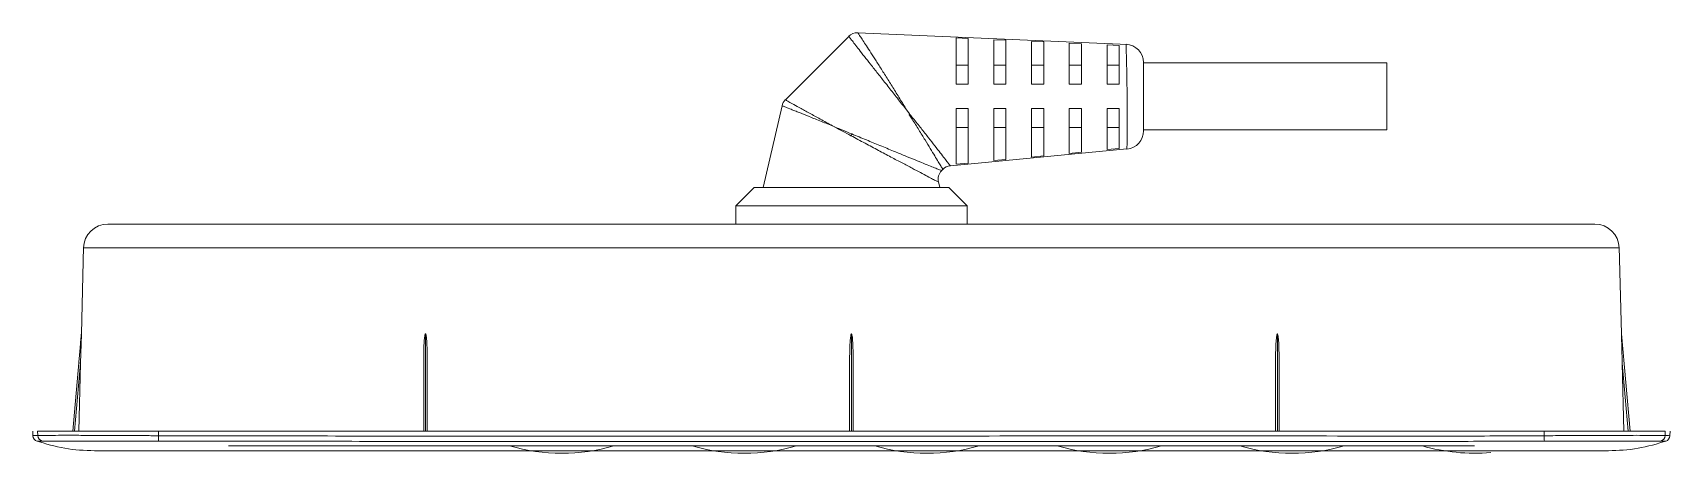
# Model space of a CAD drawing. Header units: millimetres. Extents: x 37 to 3702, y -325 to 1382.
# Drawn here: x 447.5 to 582.1, y 1214.2 to 1248.7 of the extents above; entities that cross this region are included whole.
import ezdxf

# ---------------------------------------------------------------- set-up
doc = ezdxf.new("R2010")
doc.units = ezdxf.units.MM
doc.layers.get('0').update_dxf_attribs({"lineweight": 20})

msp = doc.modelspace()

# ---------------------------------------------------------------- linework, layer by layer
at = {"color": 7, "linetype": 'Continuous', "lineweight": 20}
for p, q in [((514.6, 1248.37), (509.39, 1243.16)), ((537.52, 1247.71), (515.35, 1248.66)), ((524.42, 1248.19), (523.42, 1248.24)), ((527.52, 1248.06), (526.52, 1248.1)), ((530.62, 1247.92), (529.62, 1247.96)), ((533.72, 1247.77), (532.72, 1247.82)), ((536.82, 1247.63), (535.82, 1247.68)), ((524.42, 1246.02), (523.42, 1246.02)), ((527.52, 1246.02), (526.52, 1246.02)), ((530.62, 1246.02), (529.62, 1246.02)), ((533.72, 1246.02), (532.72, 1246.02)), ((536.82, 1246.02), (535.82, 1246.02)), ((538.82, 1246.22), (538.82, 1240.62)), ((558.82, 1246.21), (538.82, 1246.21)), ((558.82, 1246.21), (558.82, 1240.71)), ((523.42, 1244.46), (524.42, 1244.46)), ((526.52, 1244.46), (527.52, 1244.46)), ((529.62, 1244.46), (530.62, 1244.46)), ((532.72, 1244.46), (533.72, 1244.46)), ((535.82, 1244.46), (536.82, 1244.46)), ((509.12, 1242.68), (507.57, 1235.96)), ((519.24, 1242.56), (519.21, 1242.54)), ((519.21, 1242.54), (519.58, 1242)), ((519.55, 1241.97), (519.58, 1242)), ((524.42, 1242.46), (523.42, 1242.46)), ((527.52, 1242.46), (526.52, 1242.46)), ((530.62, 1242.46), (529.62, 1242.46)), ((533.72, 1242.46), (532.72, 1242.46)), ((536.82, 1242.46), (535.82, 1242.46)), ((524.42, 1240.9), (523.42, 1240.9)), ((527.52, 1240.9), (526.52, 1240.9)), ((530.62, 1240.9), (529.62, 1240.9)), ((533.72, 1240.9), (532.72, 1240.9)), ((536.82, 1240.9), (535.82, 1240.9)), ((538.82, 1240.71), (558.82, 1240.71)), ((522.95, 1237.75), (537.46, 1239.13)), ((523.42, 1237.87), (524.42, 1237.96)), ((526.52, 1238.17), (527.52, 1238.27)), ((529.62, 1238.47), (530.62, 1238.57)), ((532.72, 1238.77), (533.72, 1238.87)), ((535.82, 1239.08), (536.82, 1239.18)), ((522.22, 1237.34), (522.33, 1237.46)), ((506.82, 1235.96), (505.32, 1234.46)), ((506.82, 1235.96), (522.82, 1235.96)), ((522.07, 1235.96), (521.96, 1236.43)), ((524.32, 1234.46), (522.82, 1235.96)), ((505.32, 1234.46), (505.32, 1232.96)), ((524.32, 1234.46), (505.32, 1234.46)), ((524.32, 1232.96), (524.32, 1234.46)), ((505.32, 1232.96), (524.32, 1232.96)), ((451.73, 1231.1), (451.54, 1223.96)), ((578.09, 1223.95), (577.91, 1231.1)), ((451.48, 1221.56), (451.54, 1223.94)), ((479.82, 1223.96), (479.82, 1215.96)), ((514.82, 1223.96), (514.82, 1215.96)), ((549.82, 1223.96), (549.82, 1215.96)), ((578.8, 1215.96), (578.09, 1223.95)), ((450.83, 1215.96), (451.33, 1221.58)), ((451.48, 1221.56), (450.98, 1215.96)), ((451.48, 1221.56), (451.33, 1221.58)), ((451.33, 1221.58), (451.33, 1221.58)), ((451.33, 1215.96), (451.48, 1221.56)), ((479.67, 1215.96), (479.67, 1221.55)), ((479.97, 1221.55), (479.97, 1215.96)), ((514.67, 1215.96), (514.67, 1221.55)), ((514.97, 1221.55), (514.97, 1215.96)), ((549.67, 1215.96), (549.67, 1221.55)), ((549.97, 1221.55), (549.97, 1215.96)), ((578.16, 1221.56), (578.3, 1215.96)), ((578.65, 1215.96), (578.16, 1221.56)), ((447.55, 1215.96), (447.56, 1215.6)), ((447.94, 1215.96), (447.96, 1215.61)), ((457.89, 1215.96), (457.89, 1215.59)), ((457.89, 1215.96), (571.75, 1215.96)), ((571.75, 1215.96), (571.75, 1215.59)), ((581.69, 1215.96), (581.68, 1215.61)), ((582.07, 1215.6), (582.09, 1215.96)), ((566.02, 1214.76), (463.62, 1214.76))]:
    msp.add_line(p, q, dxfattribs=at)
for centre, radius, start, end in [((515.3, 1247.67), 1, 87.5223, 134.9868), ((537.32, 1246.22), 1.5, 360, 87.5911), ((355.9, 1241.77), 181.58, 359.1659, 1.8771), ((510.09, 1242.45), 1, 134.97, 167.0213), ((537.32, 1240.62), 1.5, 275.4231, 0), ((506.19, 1244.43), 9.57, 333.8504, 334.8347), ((522.94, 1236.64), 1, 135.3114, 192.3103), ((523.04, 1236.75), 1, 95.4936, 134.9604), ((453.72, 1230.96), 2, 89.9996, 178.6899), ((575.91, 1230.96), 2, 1.3423, 90.0001), ((448.06, 1215.62), 0.5, 182.5239, 251.2887), ((448.46, 1215.63), 0.5, 182.4065, 253.0125), ((36.86, 1220.63), 421.05, 359.2532, 359.3144), ((992.7, 1220.63), 420.98, 180.6857, 180.7469), ((581.18, 1215.63), 0.5, 286.9876, 357.5935), ((581.57, 1215.62), 0.5, 288.7012, 357.5023), ((491.02, 1229.76), 15.6, 254.0576, 285.9424), ((506.02, 1229.76), 15.6, 254.0576, 285.9424), ((521.02, 1229.76), 15.6, 254.0576, 285.9424), ((536.02, 1229.76), 15.6, 254.0576, 285.9424), ((551.02, 1229.76), 15.6, 254.0576, 285.9424), ((566.02, 1229.76), 15.6, 254.0576, 274.9363)]:
    msp.add_arc(centre, radius, start, end, dxfattribs=at)
for points, knots in [([(519.21, 1242.54), (519.15, 1242.6), (518.85, 1242.95), (518.33, 1243.64), (517.64, 1244.5), (516.98, 1245.33), (516.4, 1246.07), (515.87, 1246.74), (515.44, 1247.29), (515.08, 1247.75), (514.82, 1248.09), (514.63, 1248.33), (514.61, 1248.36), (514.6, 1248.37)], [0, 0, 0, 0, 0.024577, 0.127733, 0.233719, 0.331827, 0.432463, 0.52547, 0.62083, 0.710904, 0.803349, 0.900079, 1, 1, 1, 1]), ([(515.35, 1248.66), (515.36, 1248.65), (515.38, 1248.62), (515.52, 1248.4), (515.75, 1248.05), (516.04, 1247.6), (516.41, 1247.03), (516.85, 1246.36), (517.34, 1245.58), (517.88, 1244.73), (518.44, 1243.83), (518.84, 1243.17), (519.11, 1242.75), (519.19, 1242.63), (519.24, 1242.56)], [0, 0, 0, 0, 0.095039, 0.193108, 0.28224, 0.37361, 0.466369, 0.561432, 0.660434, 0.762078, 0.859969, 0.960412, 0.975173, 1, 1, 1, 1]), ([(523.42, 1248.24), (523.42, 1248.16), (523.42, 1247.99), (523.42, 1247.51), (523.42, 1246.88), (523.42, 1246.16), (523.42, 1245.34), (523.42, 1244.76), (523.42, 1244.46)], [0, 0, 0, 0, 0.181919, 0.370587, 0.532052, 0.69872, 0.846917, 1, 1, 1, 1]), ([(524.42, 1248.19), (524.42, 1248.11), (524.42, 1247.94), (524.42, 1247.45), (524.42, 1246.81), (524.42, 1246.11), (524.42, 1245.31), (524.42, 1244.75), (524.42, 1244.46)], [0, 0, 0, 0, 0.185181, 0.377561, 0.538382, 0.704364, 0.849887, 1, 1, 1, 1]), ([(526.52, 1248.1), (526.52, 1247.93), (526.52, 1247.59), (526.52, 1246.35), (526.52, 1245.19), (526.52, 1244.53), (526.52, 1244.46)], [0, 0, 0, 0, 0.323407, 0.647144, 0.959908, 1, 1, 1, 1]), ([(527.52, 1248.06), (527.52, 1247.89), (527.52, 1247.55), (527.52, 1246.33), (527.52, 1245.19), (527.52, 1244.54), (527.52, 1244.46)], [0, 0, 0, 0, 0.322098, 0.644494, 0.957059, 1, 1, 1, 1]), ([(529.62, 1247.96), (529.62, 1247.89), (529.62, 1247.76), (529.62, 1247.37), (529.62, 1246.86), (529.62, 1246.24), (529.62, 1245.52), (529.62, 1244.91), (529.62, 1244.55), (529.62, 1244.46)], [0, 0, 0, 0, 0.157424, 0.319371, 0.476817, 0.639033, 0.792673, 0.951339, 1, 1, 1, 1]), ([(530.62, 1247.92), (530.62, 1247.75), (530.62, 1247.42), (530.62, 1246.26), (530.62, 1245.18), (530.62, 1244.55), (530.62, 1244.46)], [0, 0, 0, 0, 0.318123, 0.636439, 0.948421, 1, 1, 1, 1]), ([(532.72, 1247.82), (532.72, 1247.66), (532.72, 1247.33), (532.72, 1246.22), (532.72, 1245.17), (532.72, 1244.55), (532.72, 1244.46)], [0, 0, 0, 0, 0.315547, 0.631214, 0.942859, 1, 1, 1, 1]), ([(533.72, 1247.77), (533.72, 1247.61), (533.72, 1247.29), (533.72, 1246.19), (533.72, 1245.16), (533.72, 1244.56), (533.72, 1244.46)], [0, 0, 0, 0, 0.314371, 0.628826, 0.940338, 1, 1, 1, 1]), ([(535.82, 1247.68), (535.82, 1247.52), (535.82, 1247.2), (535.82, 1246.14), (535.82, 1245.15), (535.82, 1244.56), (535.82, 1244.46)], [0, 0, 0, 0, 0.312047, 0.624101, 0.935414, 1, 1, 1, 1]), ([(536.82, 1247.63), (536.82, 1247.47), (536.82, 1247.15), (536.82, 1246.12), (536.82, 1245.14), (536.82, 1244.56), (536.82, 1244.46)], [0, 0, 0, 0, 0.3110211, 0.6220108, 0.9332795, 1, 1, 1, 1]), ([(513.41, 1240.96), (513.4, 1240.96), (513.04, 1241.11), (512.32, 1241.4), (511.35, 1241.79), (510.65, 1242.07), (510.17, 1242.26), (509.78, 1242.42), (509.41, 1242.57), (509.16, 1242.66), (509.13, 1242.67), (509.12, 1242.68)], [0, 0, 0, 0, 0.002413, 0.154323, 0.311134, 0.460488, 0.537663, 0.61561, 0.750438, 0.890018, 1, 1, 1, 1]), ([(509.39, 1243.16), (509.4, 1243.16), (509.42, 1243.14), (509.65, 1243.01), (510.07, 1242.79), (510.67, 1242.45), (511.45, 1242.02), (512.37, 1241.52), (513.05, 1241.15), (513.4, 1240.96), (513.41, 1240.96)], [0, 0, 0, 0, 0.109898, 0.244603, 0.384103, 0.533397, 0.688325, 0.840506, 0.997579, 1, 1, 1, 1]), ([(522.33, 1237.46), (522.33, 1237.47), (522.31, 1237.5), (522.17, 1237.72), (521.96, 1238.07), (521.67, 1238.55), (521.31, 1239.15), (520.87, 1239.87), (520.36, 1240.69), (519.93, 1241.39), (519.65, 1241.82), (519.56, 1241.95), (519.55, 1241.97)], [0, 0, 0, 0, 0.111613, 0.22651, 0.33893, 0.454439, 0.571742, 0.692081, 0.817262, 0.945685, 0.990499, 1, 1, 1, 1]), ([(519.59, 1242), (519.59, 1242), (519.6, 1241.98), (519.7, 1241.86), (520.03, 1241.46), (520.55, 1240.82), (521.15, 1240.06), (521.68, 1239.38), (522.13, 1238.81), (522.48, 1238.34), (522.74, 1238.01), (522.91, 1237.79), (522.94, 1237.76), (522.95, 1237.75)], [0, 0, 0, 0, 0.0000068, 0.0095085, 0.0541862, 0.1789506, 0.3066354, 0.4238328, 0.5439374, 0.6565386, 0.7722693, 0.8843787, 1, 1, 1, 1]), ([(523.42, 1237.87), (523.42, 1237.94), (523.42, 1238.1), (523.42, 1238.57), (523.42, 1239.2), (523.42, 1239.92), (523.42, 1240.75), (523.42, 1241.59), (523.42, 1242.18), (523.42, 1242.46)], [0, 0, 0, 0, 0.159219, 0.323953, 0.469164, 0.619662, 0.748739, 0.882559, 1, 1, 1, 1]), ([(524.42, 1237.96), (524.42, 1238.04), (524.42, 1238.2), (524.42, 1238.68), (524.42, 1239.31), (524.42, 1240.03), (524.42, 1240.85), (524.42, 1241.65), (524.42, 1242.21), (524.42, 1242.46)], [0, 0, 0, 0, 0.163031, 0.332005, 0.477174, 0.627586, 0.75718, 0.89147, 1, 1, 1, 1]), ([(526.52, 1238.17), (526.52, 1238.23), (526.52, 1238.37), (526.52, 1238.77), (526.52, 1239.31), (526.52, 1239.97), (526.52, 1240.73), (526.52, 1241.56), (526.52, 1242.16), (526.52, 1242.46)], [0, 0, 0, 0, 0.145077, 0.294236, 0.439396, 0.589482, 0.723115, 0.861485, 1, 1, 1, 1]), ([(527.52, 1238.27), (527.52, 1238.33), (527.52, 1238.47), (527.52, 1238.86), (527.52, 1239.39), (527.52, 1240.04), (527.52, 1240.78), (527.52, 1241.59), (527.52, 1242.17), (527.52, 1242.46)], [0, 0, 0, 0, 0.145153, 0.294387, 0.439617, 0.589707, 0.724372, 0.863746, 1, 1, 1, 1]), ([(529.62, 1238.47), (529.62, 1238.54), (529.62, 1238.67), (529.62, 1239.05), (529.62, 1239.56), (529.62, 1240.18), (529.62, 1240.9), (529.62, 1241.66), (529.62, 1242.2), (529.62, 1242.46)], [0, 0, 0, 0, 0.145487, 0.295068, 0.440619, 0.590899, 0.727948, 0.86965, 1, 1, 1, 1]), ([(530.62, 1238.57), (530.62, 1238.63), (530.62, 1238.77), (530.62, 1239.14), (530.62, 1239.64), (530.62, 1240.25), (530.62, 1240.95), (530.62, 1241.69), (530.62, 1242.21), (530.62, 1242.46)], [0, 0, 0, 0, 0.145749, 0.295603, 0.44141, 0.591886, 0.73019, 0.873121, 1, 1, 1, 1]), ([(532.72, 1238.77), (532.72, 1238.84), (532.72, 1238.97), (532.72, 1239.34), (532.72, 1239.82), (532.72, 1240.4), (532.72, 1241.08), (532.72, 1241.77), (532.72, 1242.24), (532.72, 1242.46)], [0, 0, 0, 0, 0.146576, 0.297298, 0.443916, 0.595092, 0.73634, 0.882167, 1, 1, 1, 1]), ([(533.72, 1238.87), (533.72, 1238.94), (533.72, 1239.07), (533.72, 1239.43), (533.72, 1239.9), (533.72, 1240.48), (533.72, 1241.14), (533.72, 1241.8), (533.72, 1242.26), (533.72, 1242.46)], [0, 0, 0, 0, 0.147131, 0.298436, 0.445602, 0.597278, 0.740102, 0.887486, 1, 1, 1, 1]), ([(535.82, 1239.08), (535.82, 1239.24), (535.82, 1239.55), (535.82, 1240.43), (535.82, 1241.27), (535.82, 1241.89), (535.82, 1242.3), (535.82, 1242.46)], [0, 0, 0, 0, 0.301316, 0.602791, 0.749705, 0.901157, 1, 1, 1, 1]), ([(536.82, 1239.18), (536.82, 1239.34), (536.82, 1239.65), (536.82, 1240.69), (536.82, 1241.7), (536.82, 1242.32), (536.82, 1242.46)], [0, 0, 0, 0, 0.303764, 0.607602, 0.909304, 1, 1, 1, 1]), ([(514.78, 1240.22), (514.55, 1240.34), (514.09, 1240.59), (513.64, 1240.83), (513.42, 1240.95), (513.41, 1240.96)], [0, 0, 0, 0, 0.499804, 0.98702, 1, 1, 1, 1]), ([(513.41, 1240.96), (513.42, 1240.95), (513.65, 1240.86), (514.13, 1240.66), (514.61, 1240.46), (514.85, 1240.36)], [0, 0, 0, 0, 0.013212, 0.500503, 1, 1, 1, 1]), ([(521.94, 1236.43), (521.95, 1236.43), (521.95, 1236.42), (521.8, 1236.5), (521.51, 1236.65), (521.07, 1236.88), (520.5, 1237.18), (519.8, 1237.55), (518.99, 1237.98), (518.05, 1238.47), (517.03, 1239.01), (515.92, 1239.61), (515.16, 1240.01), (514.78, 1240.22)], [0, 0, 0, 0, 0.045737, 0.129336, 0.213108, 0.29926, 0.387333, 0.477653, 0.573911, 0.672491, 0.778335, 0.886762, 1, 1, 1, 1]), ([(514.85, 1240.36), (515.25, 1240.2), (516.03, 1239.88), (517.18, 1239.41), (518.24, 1238.97), (519.21, 1238.58), (520.03, 1238.24), (520.75, 1237.95), (521.32, 1237.72), (521.77, 1237.53), (522.08, 1237.41), (522.24, 1237.35), (522.21, 1237.36), (522.2, 1237.36)], [0, 0, 0, 0, 0.114439, 0.221044, 0.330212, 0.426689, 0.525377, 0.613185, 0.703086, 0.786208, 0.87155, 0.96607, 1, 1, 1, 1]), ([(453.76, 1232.96), (453.75, 1232.96), (453.71, 1232.96), (453.94, 1232.96), (454.44, 1232.96), (455.21, 1232.96), (456.22, 1232.96), (457.45, 1232.96), (458.9, 1232.96), (460.52, 1232.96), (462.25, 1232.96), (465.81, 1232.96), (478.05, 1232.96), (499.01, 1232.96), (524.25, 1232.96), (543.55, 1232.96), (555.24, 1232.96), (561.08, 1232.96), (564.42, 1232.96), (566.64, 1232.96), (568.57, 1232.96), (570.15, 1232.96), (571.62, 1232.96), (572.91, 1232.96), (574.02, 1232.96), (574.9, 1232.96), (575.51, 1232.96), (575.86, 1232.96), (575.88, 1232.96), (575.89, 1232.96)], [0, 0, 0, 0, 0.004186, 0.016841, 0.029149, 0.041814, 0.05409, 0.06672, 0.079707, 0.093117, 0.106036, 0.119348, 0.172854, 0.381573, 0.590292, 0.740409, 0.815467, 0.852996, 0.871761, 0.890528, 0.902887, 0.915606, 0.927937, 0.94062, 0.952935, 0.965606, 0.977899, 0.990547, 1, 1, 1, 1]), ([(577.88, 1231.01), (577.87, 1231.01), (577.86, 1231.01), (577.44, 1231.01), (576.71, 1231.01), (575.65, 1231.01), (574.33, 1231.01), (572.76, 1231.01), (571.02, 1231.01), (569.11, 1231.01), (567.24, 1231.01), (565.45, 1231.01), (563.23, 1231.01), (559.34, 1231.01), (547.04, 1231.01), (526.55, 1231.01), (502.46, 1231.01), (481.51, 1231.01), (469.18, 1231.01), (461.96, 1231.01), (459.93, 1231.01), (457.97, 1231.01), (456.24, 1231.01), (454.73, 1231.01), (453.53, 1231.01), (452.59, 1231.01), (451.99, 1231.01), (451.71, 1231.01), (451.75, 1231.01), (451.77, 1231.01)], [0, 0, 0, 0, 0.010898, 0.025011, 0.039531, 0.053667, 0.068211, 0.082356, 0.09691, 0.111102, 0.125711, 0.137593, 0.149504, 0.173324, 0.220965, 0.413772, 0.613109, 0.738306, 0.863502, 0.878104, 0.893072, 0.907986, 0.923391, 0.937485, 0.951986, 0.966118, 0.980661, 0.994783, 1, 1, 1, 1]), ([(451.33, 1221.58), (451.35, 1221.76), (451.38, 1222.15), (451.43, 1222.67), (451.47, 1223.1), (451.49, 1223.4), (451.51, 1223.59), (451.52, 1223.72), (451.53, 1223.81), (451.53, 1223.87), (451.54, 1223.91), (451.54, 1223.93), (451.54, 1223.95), (451.54, 1223.96), (451.54, 1223.96)], [0, 0, 0, 0, 0.228386, 0.485724, 0.658231, 0.77391, 0.851524, 0.903639, 0.938677, 0.962278, 0.978219, 0.989033, 0.996417, 1, 1, 1, 1]), ([(451.54, 1223.96), (451.54, 1223.96), (451.54, 1223.96), (451.54, 1223.96), (451.54, 1223.95), (451.54, 1223.95), (451.54, 1223.94)], [0, 0, 0, 0, 0.24846, 0.497538, 0.748467, 1, 1, 1, 1]), ([(479.67, 1221.55), (479.67, 1221.65), (479.67, 1222.15), (479.68, 1222.75), (479.71, 1223.32), (479.73, 1223.53), (479.75, 1223.68), (479.76, 1223.77), (479.77, 1223.84), (479.78, 1223.88), (479.79, 1223.91), (479.79, 1223.93), (479.8, 1223.94), (479.8, 1223.95), (479.81, 1223.96), (479.81, 1223.96), (479.82, 1223.96), (479.82, 1223.96)], [0, 0, 0, 0, 0.123605, 0.618105, 0.743061, 0.826886, 0.883162, 0.920984, 0.946448, 0.963635, 0.975281, 0.98322, 0.988681, 0.994061, 0.99636, 0.998684, 1, 1, 1, 1]), ([(479.82, 1223.96), (479.82, 1223.96), (479.82, 1223.96), (479.83, 1223.96), (479.83, 1223.94), (479.86, 1223.89), (479.9, 1223.65), (479.96, 1222.86), (479.96, 1222.11), (479.97, 1221.55)], [0, 0, 0, 0, 0.001421, 0.003288, 0.00674, 0.018763, 0.076644, 0.306687, 1, 1, 1, 1]), ([(514.67, 1221.55), (514.67, 1221.65), (514.67, 1222.15), (514.68, 1222.75), (514.71, 1223.32), (514.73, 1223.53), (514.75, 1223.68), (514.76, 1223.77), (514.77, 1223.84), (514.78, 1223.88), (514.79, 1223.91), (514.79, 1223.93), (514.8, 1223.94), (514.8, 1223.95), (514.81, 1223.96), (514.81, 1223.96), (514.82, 1223.96), (514.82, 1223.96)], [0, 0, 0, 0, 0.123605, 0.618103, 0.74306, 0.826886, 0.883162, 0.920985, 0.946448, 0.963636, 0.975282, 0.98322, 0.988681, 0.994062, 0.996361, 0.998685, 1, 1, 1, 1]), ([(514.82, 1223.96), (514.82, 1223.96), (514.82, 1223.96), (514.83, 1223.96), (514.83, 1223.94), (514.86, 1223.89), (514.9, 1223.65), (514.96, 1222.86), (514.96, 1222.11), (514.97, 1221.55)], [0, 0, 0, 0, 0.001421, 0.003288, 0.006739, 0.018761, 0.076632, 0.306638, 1, 1, 1, 1]), ([(549.67, 1221.55), (549.67, 1221.65), (549.67, 1222.15), (549.68, 1222.75), (549.71, 1223.32), (549.73, 1223.53), (549.75, 1223.68), (549.76, 1223.77), (549.77, 1223.84), (549.78, 1223.88), (549.79, 1223.91), (549.79, 1223.93), (549.8, 1223.94), (549.8, 1223.95), (549.81, 1223.96), (549.81, 1223.96), (549.82, 1223.96), (549.82, 1223.96)], [0, 0, 0, 0, 0.123605, 0.618104, 0.743061, 0.826886, 0.883162, 0.920984, 0.946448, 0.963635, 0.975281, 0.98322, 0.988681, 0.994061, 0.99636, 0.998684, 1, 1, 1, 1]), ([(549.82, 1223.96), (549.82, 1223.96), (549.82, 1223.96), (549.83, 1223.96), (549.83, 1223.94), (549.86, 1223.89), (549.9, 1223.65), (549.96, 1222.86), (549.96, 1222.11), (549.97, 1221.55)], [0, 0, 0, 0, 0.001421, 0.003288, 0.00674, 0.018763, 0.076644, 0.306688, 1, 1, 1, 1]), ([(578.16, 1221.56), (578.15, 1221.66), (578.15, 1221.96), (578.13, 1222.46), (578.12, 1222.96), (578.11, 1223.32), (578.1, 1223.53), (578.1, 1223.68), (578.1, 1223.77), (578.1, 1223.83), (578.1, 1223.88), (578.1, 1223.9), (578.09, 1223.92), (578.09, 1223.94), (578.09, 1223.95), (578.09, 1223.95), (578.09, 1223.95), (578.09, 1223.95), (578.09, 1223.95)], [0, 0, 0, 0, 0.124351, 0.37306, 0.621863, 0.745562, 0.82855, 0.884268, 0.921721, 0.94694, 0.963966, 0.975508, 0.983379, 0.988798, 0.994218, 0.996492, 0.998792, 1, 1, 1, 1]), ([(447.56, 1215.6), (447.58, 1215.6), (447.61, 1215.6), (447.84, 1215.61), (447.96, 1215.61)], [0, 0, 0, 0, 0.4951261, 1, 1, 1, 1]), ([(447.82, 1215.17), (448.6, 1214.94), (450.17, 1214.46), (451.8, 1214.39), (452.62, 1214.36)], [0, 0, 0, 0, 0.499909, 1, 1, 1, 1]), ([(448.31, 1215.15), (448.2, 1215.15), (447.98, 1215.15), (447.87, 1215.14), (447.9, 1215.14), (447.9, 1215.14)], [0, 0, 0, 0, 0.494575, 0.99131, 1, 1, 1, 1]), ([(447.94, 1215.96), (448.04, 1215.96), (448.34, 1215.96), (449.65, 1215.96), (452.1, 1215.96), (455, 1215.96), (457, 1215.96), (457.89, 1215.96)], [0, 0, 0, 0, 0.117544, 0.351177, 0.584131, 0.816852, 1, 1, 1, 1]), ([(447.96, 1215.61), (447.96, 1215.61), (448.04, 1215.61), (448.29, 1215.62), (448.97, 1215.62), (449.87, 1215.63), (451, 1215.63), (452.32, 1215.62), (453.81, 1215.62), (455.27, 1215.61), (456.64, 1215.6), (457.47, 1215.6), (457.89, 1215.59), (457.89, 1215.59)], [0, 0, 0, 0, 0.000004, 0.129916, 0.244611, 0.362637, 0.477448, 0.5956, 0.710343, 0.82841, 0.913548, 0.999996, 1, 1, 1, 1]), ([(457.88, 1215.14), (457.08, 1215.15), (455.21, 1215.16), (452.46, 1215.16), (450.08, 1215.16), (448.74, 1215.16), (448.42, 1215.16), (448.31, 1215.15)], [0, 0, 0, 0, 0.1720069, 0.4046507, 0.6372819, 0.8696917, 1, 1, 1, 1]), ([(571.75, 1215.14), (569.37, 1215.14), (564.59, 1215.13), (552.72, 1215.13), (530.19, 1215.13), (503.53, 1215.13), (477.45, 1215.13), (464.4, 1215.14), (457.88, 1215.14)], [0, 0, 0, 0, 0.062877, 0.125758, 0.312743, 0.656371, 0.828186, 1, 1, 1, 1]), ([(457.89, 1215.59), (464.93, 1215.58), (479.03, 1215.56), (502.67, 1215.57), (528.81, 1215.57), (550.28, 1215.58), (564.59, 1215.56), (569.36, 1215.58), (571.75, 1215.59)], [0, 0, 0, 0, 0.185711, 0.3714243, 0.6228517, 0.8742792, 0.9371394, 1, 1, 1, 1]), ([(571.75, 1215.96), (572.31, 1215.96), (574, 1215.96), (576.72, 1215.96), (579.38, 1215.96), (581.11, 1215.96), (581.51, 1215.96), (581.69, 1215.96)], [0, 0, 0, 0, 0.117543, 0.351285, 0.584161, 0.817402, 1, 1, 1, 1]), ([(571.75, 1215.59), (571.75, 1215.59), (572.37, 1215.6), (574.12, 1215.61), (576.86, 1215.62), (579.49, 1215.63), (581.09, 1215.62), (581.57, 1215.62), (581.68, 1215.61), (581.68, 1215.61)], [0, 0, 0, 0, 0.000004, 0.130296, 0.36275, 0.5954, 0.828493, 0.999996, 1, 1, 1, 1]), ([(581.32, 1215.15), (581.16, 1215.16), (580.78, 1215.16), (579.19, 1215.16), (576.67, 1215.16), (574.04, 1215.16), (572.36, 1215.15), (571.75, 1215.14)], [0, 0, 0, 0, 0.1715391, 0.4044629, 0.6369972, 0.8695027, 1, 1, 1, 1]), ([(577.02, 1214.36), (577.83, 1214.39), (579.47, 1214.46), (581.04, 1214.94), (581.82, 1215.17)], [0, 0, 0, 0, 0.500091, 1, 1, 1, 1]), ([(581.73, 1215.14), (581.72, 1215.14), (581.68, 1215.14), (581.44, 1215.15), (581.32, 1215.15)], [0, 0, 0, 0, 0.494561, 1, 1, 1, 1]), ([(581.68, 1215.61), (581.78, 1215.61), (582, 1215.6), (582.1, 1215.59), (582.07, 1215.6), (582.07, 1215.6)], [0, 0, 0, 0, 0.495171, 0.992234, 1, 1, 1, 1]), ([(452.62, 1214.36), (452.74, 1214.36), (452.97, 1214.36), (454.78, 1214.36), (457.41, 1214.36), (460.57, 1214.36), (464.01, 1214.36), (467.44, 1214.36), (471.05, 1214.36), (474.67, 1214.36), (489.26, 1214.36), (502.65, 1214.36), (514.83, 1214.36), (514.84, 1214.36)], [0, 0, 0, 0, 0.0537342, 0.1056486, 0.1571393, 0.2093784, 0.2547316, 0.3072794, 0.3600191, 0.4129293, 0.4659887, 0.9996459, 1, 1, 1, 1]), ([(514.84, 1214.36), (527.01, 1214.36), (540.38, 1214.36), (554.96, 1214.36), (558.58, 1214.36), (562.19, 1214.36), (565.62, 1214.36), (569.07, 1214.36), (572.22, 1214.36), (574.85, 1214.36), (576.66, 1214.36), (576.9, 1214.36), (577.02, 1214.36)], [0, 0, 0, 0, 0.533681, 0.586778, 0.639726, 0.692503, 0.745088, 0.790473, 0.842749, 0.894277, 0.946228, 1, 1, 1, 1])]:
    msp.add_open_spline(points, degree=3, knots=knots, dxfattribs=at)

doc.saveas('drawing.dxf')
